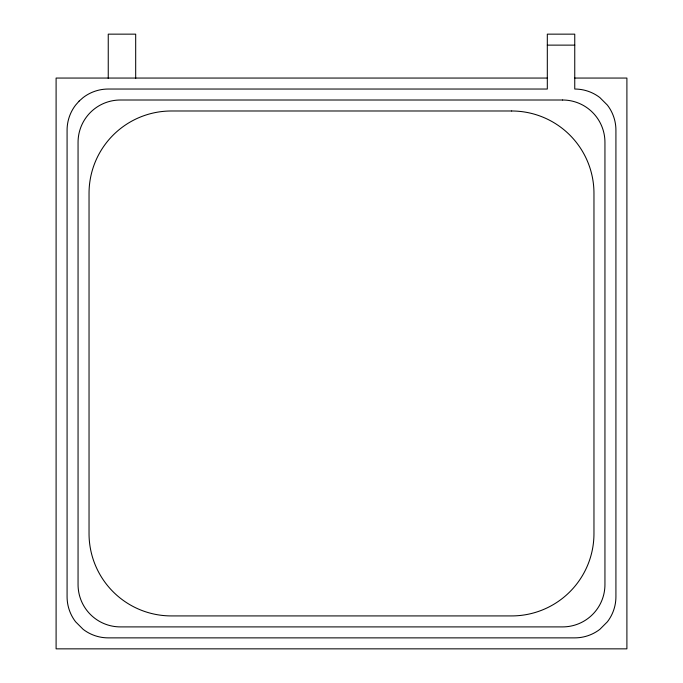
<?xml version="1.0" encoding="UTF-8"?>
<svg xmlns="http://www.w3.org/2000/svg" width="683" height="683" viewBox="0 0 683 683"><rect width="100%" height="100%" fill="white"/><g stroke="black" fill="none" stroke-linecap="round" stroke-linejoin="round"><path stroke-width="1.02" d="M547.314 45.129L574.753 45.129M547.314 78.058L56.1 78.058L56.1 648.85L626.9 648.85L626.9 78.058L574.753 78.058M135.686 78.477L135.686 34.15L108.247 34.15L108.247 78.477M79.134 101.093L75.582 105.139A41.159 41.159 0 0 0 67.079 130.197L67.079 596.711A41.159 41.159 0 0 0 75.582 621.769L83.181 629.367A41.159 41.159 0 0 0 108.247 637.871L574.753 637.871A41.159 41.159 0 0 0 599.819 629.367L607.418 621.769A41.159 41.159 0 0 0 615.921 596.711L615.921 130.197A41.159 41.159 0 0 0 607.418 105.139L599.819 97.541A41.159 41.159 0 0 0 574.753 89.038L574.753 34.15L547.314 34.15L547.314 89.038L108.247 89.038A41.159 41.159 0 0 0 83.181 97.541L79.134 101.093M562.621 100.008L120.379 100.008A42.32 42.32 0 0 0 78.058 142.329L78.058 584.58A42.32 42.32 0 0 0 120.379 626.9L562.621 626.9A42.32 42.32 0 0 0 604.942 584.58L604.942 142.329A42.32 42.32 0 0 0 562.621 100.008M511.644 110.987L171.356 110.987A82.327 82.327 0 0 0 89.038 193.315L89.038 533.594A82.327 82.327 0 0 0 171.356 615.921L511.644 615.921A82.327 82.327 0 0 0 593.962 533.594L593.962 193.315A82.327 82.327 0 0 0 511.644 110.987"/></g></svg>
